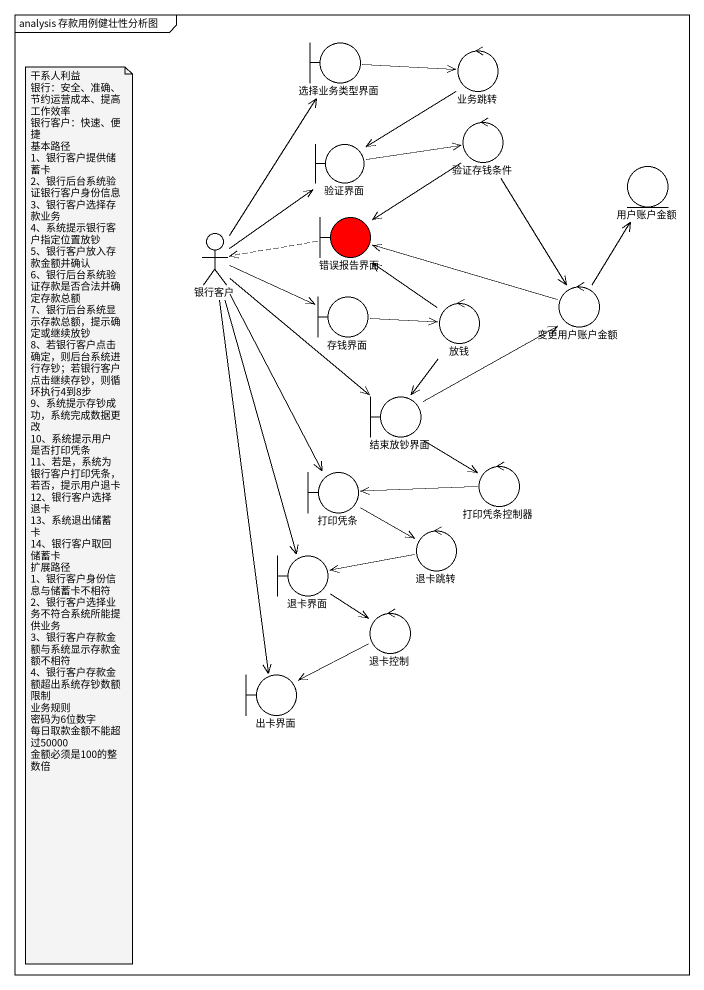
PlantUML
@startuml
mainframe analysis 存款用例健壮性分析图
boundary 选择业务类型界面
control 业务跳转
boundary 验证界面
control 验证存钱条件
entity 用户账户金额
actor 银行客户
boundary 错误报告界面 #FF0000
boundary 存钱界面
control 放钱
control 变更用户账户金额
boundary 结束放钞界面
boundary 打印凭条
control 打印凭条控制器
control 退卡跳转
boundary 退卡界面
control 退卡控制
boundary 出卡界面
选择业务类型界面 -right-> 业务跳转
业务跳转 --> 验证界面
验证界面 -right-> 验证存钱条件
验证存钱条件 --> 错误报告界面
验证存钱条件 --> 变更用户账户金额
银行客户 -up-> 选择业务类型界面
银行客户 -up-> 验证界面
银行客户 -right-> 存钱界面
银行客户 --> 结束放钞界面
银行客户 --> 打印凭条
银行客户 --> 退卡界面
银行客户 --> 出卡界面
错误报告界面 .left.> 银行客户
存钱界面 -right-> 放钱
放钱 -up-> 错误报告界面
放钱 --> 结束放钞界面
变更用户账户金额 -up-> 用户账户金额
变更用户账户金额 -left-> 错误报告界面
结束放钞界面 -right-> 变更用户账户金额
结束放钞界面 --> 打印凭条控制器
打印凭条 -right-> 退卡跳转
打印凭条控制器 -left-> 打印凭条
退卡跳转 -left-> 退卡界面
退卡界面 --> 退卡控制
退卡控制 -left-> 出卡界面
note as N1
  干系人利益
  银行：安全、准确、节约运营成本、提高工作效率
  银行客户：快速、便捷
  基本路径
  1、银行客户提供储蓄卡
  2、银行后台系统验证银行客户身份信息
  3、银行客户选择存款业务
  4、系统提示银行客户指定位置放钞
  5、银行客户放入存款金额并确认
  6、银行后台系统验证存款是否合法并确定存款总额
  7、银行后台系统显示存款总额，提示确定或继续放钞
  8、若银行客户点击确定，则后台系统进行存钞；若银行客户点击继续存钞，则循环执行4到8步
  9、系统提示存钞成功，系统完成数据更改
  10、系统提示用户是否打印凭条
  11、若是，系统为银行客户打印凭条，若否，提示用户退卡
  12、银行客户选择退卡
  13、系统退出储蓄卡
  14、银行客户取回储蓄卡
  扩展路径
  1、银行客户身份信息与储蓄卡不相符
  2、银行客户选择业务不符合系统所能提供业务
  3、银行客户存款金额与系统显示存款金额不相符
  4、银行客户存款金额超出系统存钞数额限制
  业务规则
  密码为6位数字
  每日取款金额不能超过50000
  金额必须是100的整数倍
end note
@enduml
